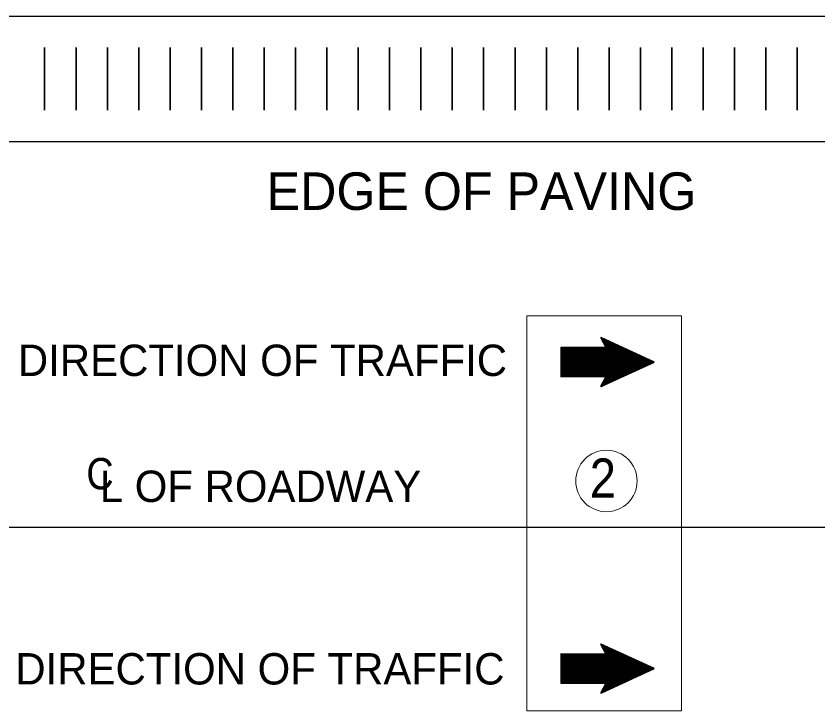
# Model space of a CAD drawing. Extents: x 290 to 799, y -237 to 274.
# Drawn here: x 499.78 to 530.47, y 174.75 to 201.33 of the extents above; entities that cross this region are included whole.
import ezdxf

# ---------------------------------------------------------------- set-up
doc = ezdxf.new("R2010")
doc.units = 0
doc.header["$LTSCALE"] = 0.52
doc.layers.add('1', color=7, linetype='Continuous', lineweight=13)
doc.layers.add('36', color=7, linetype='Continuous', lineweight=35)

msp = doc.modelspace()

# ---------------------------------------------------------------- linework, layer by layer
at = {"layer": '1', "lineweight": 25}
for p, q in [((522.1759, 189.0027), (522.1932, 189.0027)), ((522.184, 188.9873), (522.2266, 188.9873)), ((522.1921, 188.9719), (522.26, 188.9719)), ((522.2021, 188.9528), (522.3016, 188.9528)), ((522.2123, 188.9335), (522.3434, 188.9335)), ((522.2213, 188.9163), (522.3808, 188.9163)), ((522.2303, 188.899), (522.4185, 188.899)), ((522.2383, 188.8836), (522.4518, 188.8836)), ((522.2464, 188.8683), (522.4853, 188.8683)), ((522.2545, 188.8529), (522.5186, 188.8529)), ((522.2636, 188.8356), (522.5562, 188.8356)), ((522.2717, 188.8203), (522.5895, 188.8203)), ((522.2798, 188.8049), (522.6228, 188.8049)), ((522.2878, 188.7896), (522.6562, 188.7896)), ((522.2958, 188.7743), (522.6896, 188.7743)), ((522.3039, 188.7588), (522.7231, 188.7588)), ((522.314, 188.7397), (522.7647, 188.7397)), ((520.6328, 188.6398), (522.0291, 188.6398)), ((520.6329, 188.6226), (523.0192, 188.6226)), ((520.633, 188.6073), (523.0525, 188.6073)), ((520.6332, 188.5918), (523.0859, 188.5918)), ((520.6333, 188.5765), (523.1193, 188.5765)), ((520.6334, 188.5612), (523.1527, 188.5612)), ((520.6336, 188.5458), (523.1861, 188.5458)), ((520.6338, 188.5266), (523.2278, 188.5266)), ((520.6339, 188.5074), (523.2696, 188.5074)), ((520.6341, 188.4902), (523.307, 188.4902)), ((520.6342, 188.4728), (523.3446, 188.4728)), ((520.6343, 188.4575), (523.3779, 188.4575)), ((520.6344, 188.4422), (523.4113, 188.4422)), ((522.3241, 188.7205), (522.8065, 188.7205)), ((522.3331, 188.7033), (522.844, 188.7033)), ((522.3423, 188.6859), (522.8816, 188.6859)), ((522.3503, 188.6706), (522.9148, 188.6706)), ((522.3583, 188.6553), (522.9483, 188.6553)), ((522.3664, 188.6398), (522.9816, 188.6398)), ((520.6346, 188.4268), (523.4447, 188.4268)), ((520.6347, 188.4095), (523.4823, 188.4095)), ((520.6348, 188.3943), (523.5156, 188.3943)), ((520.635, 188.3788), (523.549, 188.3788)), ((520.6351, 188.3635), (523.5823, 188.3635)), ((520.6353, 188.3481), (523.6158, 188.3481)), ((520.6353, 188.3328), (523.6491, 188.3328)), ((520.6356, 188.3136), (523.6908, 188.3136)), ((520.6357, 188.2943), (523.7326, 188.2943)), ((520.6358, 188.2771), (523.7701, 188.2771)), ((520.636, 188.2598), (523.8077, 188.2598)), ((520.6361, 188.2445), (523.841, 188.2445)), ((520.6363, 188.2291), (523.8744, 188.2291)), ((520.6363, 188.2138), (523.9077, 188.2138)), ((520.6366, 188.1965), (523.9453, 188.1965)), ((520.6367, 188.1812), (523.9786, 188.1812)), ((520.6368, 188.1658), (524.0121, 188.1658)), ((520.6369, 188.1505), (524.0453, 188.1505)), ((520.6371, 188.1351), (524.0788, 188.1351)), ((520.6372, 188.1198), (524.1123, 188.1198)), ((520.6373, 188.1005), (524.1538, 188.1005)), ((520.6375, 188.0813), (524.1402, 188.0813)), ((520.6377, 188.064), (524.1034, 188.064)), ((520.6378, 188.0468), (524.0665, 188.0468)), ((520.6379, 188.0314), (524.0338, 188.0314)), ((520.6381, 188.016), (524.0011, 188.016)), ((520.6383, 188.0008), (523.9684, 188.0008)), ((520.6383, 187.9834), (523.9316, 187.9834)), ((520.6385, 187.9681), (523.8988, 187.9681)), ((520.6386, 187.9528), (523.8661, 187.9528)), ((520.6388, 187.9374), (523.8334, 187.9374)), ((520.6388, 187.922), (523.8007, 187.922)), ((520.639, 187.9067), (523.7678, 187.9067)), ((520.6392, 187.8875), (523.7271, 187.8875)), ((520.6393, 187.8683), (523.6861, 187.8683)), ((520.6395, 187.851), (523.6493, 187.851)), ((520.6396, 187.8338), (523.6124, 187.8338)), ((520.6398, 187.8184), (523.5798, 187.8184)), ((520.6399, 187.803), (523.547, 187.803)), ((520.6401, 187.7877), (523.5143, 187.7877)), ((520.6402, 187.7704), (523.4775, 187.7704)), ((520.6403, 187.755), (523.4448, 187.755)), ((520.6404, 187.7397), (523.4121, 187.7397)), ((520.6406, 187.7243), (523.3793, 187.7243)), ((520.6407, 187.709), (523.3466, 187.709)), ((520.6408, 187.6936), (523.3138, 187.6936)), ((520.641, 187.6744), (523.273, 187.6744)), ((520.6412, 187.6553), (523.232, 187.6553)), ((520.6413, 187.638), (523.1953, 187.638)), ((520.6414, 187.6207), (523.1583, 187.6207)), ((520.6416, 187.6053), (523.1257, 187.6053)), ((520.6418, 187.59), (523.0929, 187.59)), ((520.6418, 187.5747), (523.0603, 187.5747)), ((520.642, 187.5573), (523.0234, 187.5573)), ((522.1525, 187.542), (522.9908, 187.542)), ((522.3273, 187.5113), (522.9253, 187.5113)), ((522.3335, 187.5267), (522.958, 187.5267)), ((522.2076, 187.2118), (522.2871, 187.2118)), ((522.2144, 187.2291), (522.3238, 187.2291)), ((522.2221, 187.2483), (522.3648, 187.2483)), ((522.2298, 187.2675), (522.4057, 187.2675)), ((522.2359, 187.2829), (522.4384, 187.2829)), ((522.2421, 187.2983), (522.4713, 187.2983)), ((522.2483, 187.3136), (522.5038, 187.3136)), ((522.2543, 187.329), (522.5367, 187.329)), ((522.2605, 187.3443), (522.5693, 187.3443)), ((522.2674, 187.3616), (522.6062, 187.3616)), ((522.2736, 187.3769), (522.6388, 187.3769)), ((522.2798, 187.3923), (522.6716, 187.3923)), ((522.2858, 187.4076), (522.7043, 187.4076)), ((522.2928, 187.4249), (522.7412, 187.4249)), ((522.2997, 187.4422), (522.7779, 187.4422)), ((522.3073, 187.4614), (522.8188, 187.4614)), ((522.3151, 187.4805), (522.8598, 187.4805)), ((522.3213, 187.4959), (522.8926, 187.4959)), ((522.1945, 187.1793), (522.2176, 187.1793)), ((522.2006, 187.1946), (522.2502, 187.1946)), ((522.1945, 177.2862), (522.2176, 177.2862)), ((522.2006, 177.2708), (522.2502, 177.2708)), ((522.2076, 177.2536), (522.2871, 177.2536)), ((522.2144, 177.2363), (522.3238, 177.2363)), ((522.2221, 177.2171), (522.3648, 177.2171)), ((522.2298, 177.1979), (522.4057, 177.1979)), ((522.2359, 177.1825), (522.4384, 177.1825)), ((522.2421, 177.1672), (522.4713, 177.1672)), ((522.2483, 177.1518), (522.5038, 177.1518)), ((522.2543, 177.1364), (522.5367, 177.1364)), ((522.2605, 177.1212), (522.5693, 177.1212)), ((522.2674, 177.1038), (522.6062, 177.1038)), ((522.2736, 177.0885), (522.6388, 177.0885)), ((522.2798, 177.0732), (522.6716, 177.0732)), ((520.6408, 176.7718), (523.3138, 176.7718)), ((520.641, 176.791), (523.273, 176.791)), ((520.6412, 176.8102), (523.232, 176.8102)), ((520.6413, 176.8274), (523.1953, 176.8274)), ((520.6414, 176.8448), (523.1583, 176.8448)), ((520.6416, 176.8601), (523.1257, 176.8601)), ((520.6418, 176.8908), (523.0603, 176.8908)), ((520.6418, 176.8754), (523.0929, 176.8754)), ((520.642, 176.9081), (523.0234, 176.9081)), ((522.1525, 176.9234), (522.9908, 176.9234)), ((522.2858, 177.0578), (522.7043, 177.0578)), ((522.2928, 177.0405), (522.7412, 177.0405)), ((522.2997, 177.0233), (522.7779, 177.0233)), ((522.3073, 177.004), (522.8188, 177.004)), ((522.3151, 176.9849), (522.8598, 176.9849)), ((522.3213, 176.9695), (522.8926, 176.9695)), ((522.3273, 176.9542), (522.9253, 176.9542)), ((522.3335, 176.9388), (522.958, 176.9388)), ((520.6383, 176.482), (523.9316, 176.482)), ((520.6383, 176.4647), (523.9684, 176.4647)), ((520.6385, 176.4973), (523.8988, 176.4973)), ((520.6386, 176.5127), (523.8661, 176.5127)), ((520.6388, 176.5434), (523.8007, 176.5434)), ((520.6388, 176.528), (523.8334, 176.528)), ((520.639, 176.5588), (523.7678, 176.5588)), ((520.6392, 176.5779), (523.7271, 176.5779)), ((520.6393, 176.5972), (523.6861, 176.5972)), ((520.6395, 176.6144), (523.6493, 176.6144)), ((520.6396, 176.6317), (523.6124, 176.6317)), ((520.6398, 176.647), (523.5798, 176.647)), ((520.6399, 176.6624), (523.547, 176.6624)), ((520.6401, 176.6778), (523.5143, 176.6778)), ((520.6402, 176.695), (523.4775, 176.695)), ((520.6403, 176.7104), (523.4448, 176.7104)), ((520.6404, 176.7258), (523.4121, 176.7258)), ((520.6406, 176.7411), (523.3793, 176.7411)), ((520.6407, 176.7564), (523.3466, 176.7564)), ((520.6357, 176.1711), (523.7326, 176.1711)), ((520.6358, 176.1883), (523.7701, 176.1883)), ((520.636, 176.2057), (523.8077, 176.2057)), ((520.6361, 176.2209), (523.841, 176.2209)), ((520.6363, 176.2517), (523.9077, 176.2517)), ((520.6363, 176.2363), (523.8744, 176.2363)), ((520.6366, 176.2689), (523.9453, 176.2689)), ((520.6367, 176.2843), (523.9786, 176.2843)), ((520.6368, 176.2997), (524.0121, 176.2997)), ((520.6369, 176.3149), (524.0453, 176.3149)), ((520.6371, 176.3303), (524.0788, 176.3303)), ((520.6372, 176.3457), (524.1123, 176.3457)), ((520.6373, 176.3649), (524.1538, 176.3649)), ((520.6375, 176.3842), (524.1402, 176.3842)), ((520.6377, 176.4014), (524.1034, 176.4014)), ((520.6378, 176.4187), (524.0665, 176.4187)), ((520.6379, 176.434), (524.0338, 176.434)), ((520.6381, 176.4494), (524.0011, 176.4494)), ((520.633, 175.8582), (523.0525, 175.8582)), ((520.6332, 175.8736), (523.0859, 175.8736)), ((520.6333, 175.8889), (523.1193, 175.8889)), ((520.6334, 175.9043), (523.1527, 175.9043)), ((520.6336, 175.9197), (523.1861, 175.9197)), ((520.6338, 175.9388), (523.2278, 175.9388)), ((520.6339, 175.958), (523.2696, 175.958)), ((520.6341, 175.9753), (523.307, 175.9753)), ((520.6342, 175.9926), (523.3446, 175.9926)), ((520.6343, 176.0079), (523.3779, 176.0079)), ((520.6344, 176.0233), (523.4113, 176.0233)), ((520.6346, 176.0386), (523.4447, 176.0386)), ((520.6347, 176.0559), (523.4823, 176.0559)), ((520.6348, 176.0712), (523.5156, 176.0712)), ((520.635, 176.0866), (523.549, 176.0866)), ((520.6351, 176.1019), (523.5823, 176.1019)), ((520.6353, 176.1327), (523.6491, 176.1327)), ((520.6353, 176.1173), (523.6158, 176.1173)), ((520.6356, 176.1518), (523.6908, 176.1518)), ((520.6328, 175.8256), (522.0291, 175.8256)), ((520.6329, 175.8428), (523.0192, 175.8428)), ((522.2213, 175.5492), (522.3808, 175.5492)), ((522.2303, 175.5664), (522.4185, 175.5664)), ((522.2383, 175.5818), (522.4518, 175.5818)), ((522.2464, 175.5972), (522.4853, 175.5972)), ((522.2545, 175.6125), (522.5186, 175.6125)), ((522.2636, 175.6298), (522.5562, 175.6298)), ((522.2717, 175.6452), (522.5895, 175.6452)), ((522.2798, 175.6605), (522.6228, 175.6605)), ((522.2878, 175.6758), (522.6562, 175.6758)), ((522.2958, 175.6912), (522.6896, 175.6912)), ((522.3039, 175.7066), (522.7231, 175.7066)), ((522.314, 175.7258), (522.7647, 175.7258)), ((522.3241, 175.7449), (522.8065, 175.7449)), ((522.3331, 175.7622), (522.844, 175.7622)), ((522.3423, 175.7795), (522.8816, 175.7795)), ((522.3503, 175.7948), (522.9148, 175.7948)), ((522.3583, 175.8102), (522.9483, 175.8102)), ((522.3664, 175.8256), (522.9816, 175.8256)), ((522.1759, 175.4628), (522.1932, 175.4628)), ((522.184, 175.4782), (522.2266, 175.4782)), ((522.1921, 175.4935), (522.26, 175.4935)), ((522.2021, 175.5127), (522.3016, 175.5127)), ((522.2123, 175.5319), (522.3434, 175.5319))]:
    msp.add_line(p, q, dxfattribs=at)
at = {"layer": '1'}
msp.add_lwpolyline([(525.2476, 174.7512), (519.3211, 174.7512), (519.3211, 189.862), (525.2476, 189.862)], close=True, dxfattribs=at)
at = {"layer": '1', "lineweight": 35}
for points in [[(520.6421, 187.5223), (520.6421, 188.6474), (522.358, 188.6474), (522.1611, 189.0318), (524.1958, 188.0943)], [(520.6421, 188.6662), (520.6421, 187.541), (522.358, 187.541), (522.1611, 187.1565), (524.1958, 188.0943)], [(520.6421, 175.7993), (520.6421, 176.9244), (522.358, 176.9244), (522.1611, 177.3089), (524.1958, 176.3712)], [(520.6421, 176.9432), (520.6421, 175.818), (522.358, 175.818), (522.1611, 175.4336), (524.1958, 176.3712)]]:
    msp.add_lwpolyline(points, dxfattribs=at)
at = {"layer": '1'}
msp.add_circle((522.3732, 183.547), 1.1747, dxfattribs=at)
at = {"layer": '36', "lineweight": 25}
for p, q in [((480.1462, 201.3288), (540.652, 201.3288)), ((480.1462, 196.5288), (540.652, 196.5288)), ((480.1462, 181.7741), (561.6022, 181.7741))]:
    msp.add_line(p, q, dxfattribs=at)
at = {"layer": '36'}
for p, q in [((500.8743, 200.1288), (500.8743, 197.7288)), ((502.0743, 200.1288), (502.0743, 197.7288)), ((503.2743, 200.1288), (503.2743, 197.7288)), ((504.4743, 200.1288), (504.4743, 197.7288)), ((505.6743, 200.1288), (505.6743, 197.7288)), ((506.8743, 200.1288), (506.8743, 197.7288)), ((508.0743, 200.1288), (508.0743, 197.7288)), ((509.2743, 200.1288), (509.2743, 197.7288)), ((510.4743, 200.1288), (510.4743, 197.7288)), ((511.6743, 200.1288), (511.6743, 197.7288)), ((512.8743, 200.1288), (512.8743, 197.7288)), ((514.0743, 200.1288), (514.0743, 197.7288)), ((515.2743, 200.1288), (515.2743, 197.7288)), ((516.4743, 200.1288), (516.4743, 197.7288)), ((517.6743, 200.1288), (517.6743, 197.7288)), ((518.8743, 200.1288), (518.8743, 197.7288)), ((520.0743, 200.1288), (520.0743, 197.7288)), ((521.2743, 200.1288), (521.2743, 197.7288)), ((522.4743, 200.1288), (522.4743, 197.7288)), ((523.6743, 200.1288), (523.6743, 197.7288)), ((524.8743, 200.1288), (524.8743, 197.7288)), ((526.0743, 200.1288), (526.0743, 197.7288)), ((527.2743, 200.1288), (527.2743, 197.7288)), ((528.4743, 200.1288), (528.4743, 197.7288)), ((529.6743, 200.1288), (529.6743, 197.7288))]:
    msp.add_line(p, q, dxfattribs=at)

# ---------------------------------------------------------------- texts
at = {"layer": '1', "width": 0.9}
msp.add_text('2', height=1.5, dxfattribs=at).set_placement((521.735, 182.9085))
at = {"layer": '36'}
for s, height, p in [('EDGE OF PAVING', 1.437, (509.3703, 193.9128)), ('DIRECTION OF TRAFFIC', 1.2, (499.8495, 187.5627)), ('L OF ROADWAY', 1.2, (502.9831, 182.7437)), ('DIRECTION OF TRAFFIC', 1.2, (499.7531, 175.7634))]:
    msp.add_text(s, height=height, dxfattribs=at).set_placement(p)
at = {"layer": '36', "width": 0.9}
msp.add_text('C', height=1.2, dxfattribs=at).set_placement((502.4702, 183.2271))

doc.saveas('drawing.dxf')
